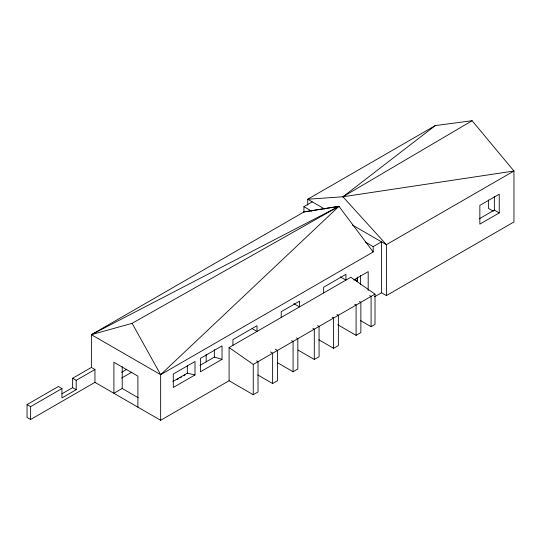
<?xml version="1.0" encoding="UTF-8"?>
<svg xmlns="http://www.w3.org/2000/svg" width="541" height="541" viewBox="0 0 541 541"><rect width="100%" height="100%" fill="white"/><g stroke="black" fill="none" stroke-linecap="round" stroke-linejoin="round"><path stroke-width="0.81" d="M94.959 382.352L94.959 369.503L76.2 380.337L76.2 389.696L61.944 397.926L61.944 388.566L58.374 386.497L27.05 404.58L27.05 417.429L30.627 419.491L94.959 382.352L160.65 420.283L160.65 374.67L338.957 206.337L373.182 251.971L160.65 374.67L91.382 334.683L91.382 367.44L72.629 378.267L72.629 387.627L61.938 393.801M307.721 205.08L307.721 199.237L342.933 196.775L435.275 125.593L472.117 120.717L513.95 171.017L513.95 221.945L386.396 295.589L381.297 292.647M386.396 295.589L386.396 244.66L342.933 196.775L472.117 120.717M435.275 125.593L307.721 199.237L324.627 208.995M303.271 211.991L338.957 206.337L132.119 323.322L91.382 334.683L303.914 211.977L303.914 206.655L312.245 201.847M27.05 404.58L30.627 406.649L61.944 388.566M121.637 372.255L126.75 369.307M121.637 378.037L131.855 372.14M365.601 242.145L373.182 246.649L381.513 241.841L381.513 292.769L374.494 296.82M160.65 420.283L229.093 380.763L229.093 347.545L350.859 277.249L375.014 294.128L375.014 324.417L371.085 326.683L360.482 320.563M199.927 365.412L214.337 357.094L222.033 359.332L222.033 345.882L200.413 358.365L200.413 371.809L222.033 359.332M172.843 381.513L187.308 373.162L194.997 374.94L194.997 361.489L173.303 374.014L173.303 387.464L194.997 374.94M177.076 379.545L178.537 378.7M179.997 377.861L181.451 377.016M183.642 375.758L185.096 374.913M353.746 279.988L368.184 271.65L368.184 290.585M354.382 279.582L357.337 281.158L357.337 277.046M479.272 218.807L494.359 210.104L499.242 212.924L499.242 194.205L479.853 205.397L479.853 224.116L499.242 212.924M256.603 360.854L258.023 361.679L258.023 391.961L253.256 394.714L253.256 364.431L375.014 294.128M257.786 374.954L272.63 383.522L277.405 380.769L277.405 350.399L275.268 349.168M277.526 362.74L293.08 371.721L297.848 368.969L297.848 338.68L296.427 337.861M298.044 350.081L314.301 359.467L319.068 356.715L319.068 326.433L317.648 325.608M318.75 339.755L333.601 348.323L338.368 345.571L338.368 315.288L336.948 314.47M337.712 324.728L356.093 335.339L360.861 332.587L360.861 302.304L359.44 301.486M91.382 334.683L338.957 206.337L303.914 211.977M342.933 196.775L513.95 171.017L386.396 244.66L352.455 225.063M493.419 211.233L488.395 208.332L488.395 199.933M303.914 206.655L311.846 211.233M354.436 279.487L357.337 281.158M340.336 276.857L345.936 280.089L345.936 274.348L323.633 287.224L323.633 292.965M369.665 295.582L371.085 296.4L371.085 326.683M354.673 304.238L356.093 305.056L356.093 335.339M332.181 317.222L333.601 318.04L333.601 348.323M293.905 303.67L299.498 306.896L299.498 301.161L281.205 311.724L281.205 317.459M312.881 328.36L314.301 329.185L314.301 359.467M291.66 340.614L293.08 341.439L293.08 371.721M252.099 328.61L256.995 331.437L256.995 325.696L232.928 339.592L232.928 345.334M270.5 351.921L272.63 353.151L272.63 383.522M229.093 380.763L253.256 394.714M91.382 367.44L94.959 369.503M122.138 388.438L138.219 397.723M72.629 378.267L76.2 380.337M72.629 387.627L76.2 389.696M229.093 347.545L253.256 364.431M132.119 323.322L160.65 374.67M494.359 196.268L494.359 210.104M373.182 246.649L373.182 251.971M360.489 275.443L360.489 284.498M357.222 277.932L357.222 281.225M214.337 349.601L214.337 357.094M206.155 354.463L206.155 361.902M187.308 365.811L187.308 373.162M137.894 407.143L137.894 376.123L113.894 362.267L113.894 393.287L122.219 388.485L122.219 366.717M30.627 406.649L30.627 419.491"/></g></svg>
